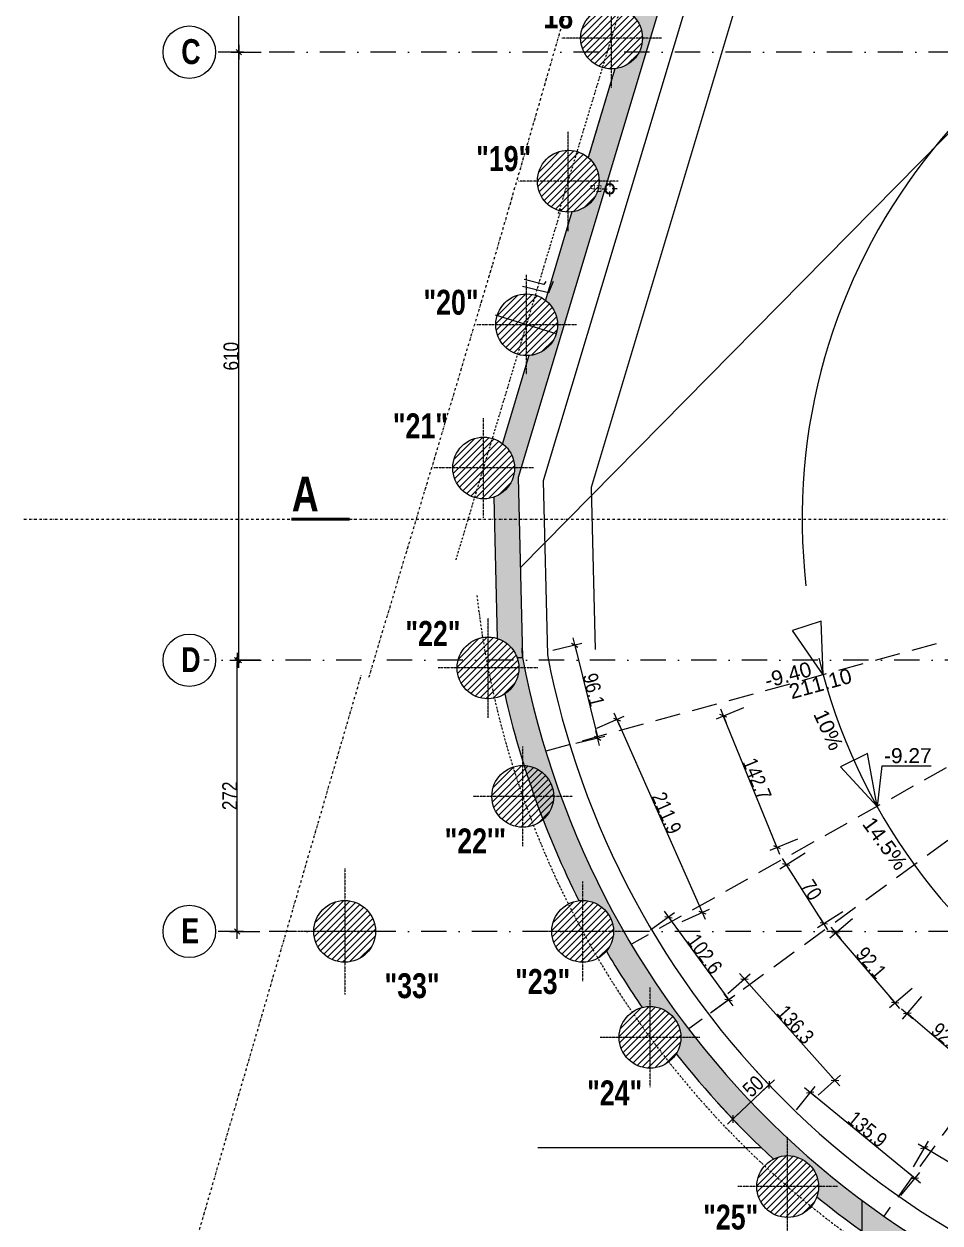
# Model space of a CAD drawing. Header units: metres. Extents: x 24213 to 30440, y -147416 to -143216.
# Drawn here: x 26845 to 27764, y -146592 to -145389 of the extents above; entities that cross this region are included whole.
import ezdxf
from ezdxf.enums import TextEntityAlignment as Align

# ---------------------------------------------------------------- set-up
doc = ezdxf.new("R2010")
doc.units = ezdxf.units.M
doc.header["$PDMODE"] = 65
for name, pattern in [('CACHEx2', [19.05, 12.7, -6.35]), ('INTERROMPU2', [9.525, 6.35, -3.175]), ('TIRETPTX2', [50.8, 25.4, -12.7, 0, -12.7])]:
    doc.linetypes.add(name, pattern=pattern)
for name, color, linetype in [('01_cote_gen', 4, 'Continuous'), ('01_isolant ext', 2, 'TIRETPTX2'), ('01_linteaux', 3, 'Continuous'), ('01_murs_coup', 5, 'Continuous'), ('01_murs_sup', 2, 'INTERROMPU2'), ('01_poch_murs', 251, 'Continuous'), ('01_texte', 230, 'Continuous'), ('AA_COTES', 2, 'Continuous')]:
    doc.layers.add(name, color=color, linetype=linetype)
for name, color, linetype, lineweight in [('01_PIEUX', 5, 'Continuous', 60), ('B Général', 7, 'Continuous', 5), ('C ANNOTATIONS-prestations', 7, 'Continuous', 5)]:
    doc.layers.add(name, color=color, linetype=linetype, lineweight=lineweight)
doc.styles.add('Eurostile', font='')
doc.styles.add('impact', font='impact.ttf')
doc.styles.add('MATTE_TXT', font='arial.ttf')
doc.styles.add('STYLE2', font='ARIALN.TTF')
doc.styles.get('Eurostile').set_extended_font_data('Eurostile')
doc.dimstyles.new('JB50', dxfattribs={"dimscale": 0.1, "dimtxt": 150, "dimasz": 15, "dimexe": 0.1, "dimexo": 0.1, "dimgap": 0.09, "dimtad": 1, "dimdec": 1, "dimdsep": 46, "dimtxsty": 'STYLE2', "dimblk1": 'BOND_G', "dimblk2": 'BOND_D', "dimsah": 1, "dimcen": 1.5, "dimdle": 0.01, "dimse1": 1, "dimse2": 1, "dimclrd": 4, "dimclre": 2, "dimclrt": 6, "dimazin": 2, "dimtfac": 2.333333, "dimtdec": 1, "dimtix": 1, "dimtmove": 2, "dimatfit": 3, "dimldrblk": 'BOND_G', "dimfxl": 1, "dimtolj": 1, "dimtzin": 0, "dimarcsym": 0})

# ---------------------------------------------------------------- blocks, each defined once
blk = doc.blocks.new('BOND_G')
at = {"layer": 'AA_COTES', "color": 0}
for p, q in [((0, -5), (0, 15)), ((5, 0), (-5, 0)), ((1.77, 1.77), (-1.77, -1.77))]:
    blk.add_line(p, q, dxfattribs=at)
blk = doc.blocks.new('BOND_D')
at = {"layer": 'AA_COTES', "color": 0}
for p, q in [((5, 0), (-5, 0)), ((-1.77, -1.77), (1.77, 1.77)), ((0, 5), (0, -15))]:
    blk.add_line(p, q, dxfattribs=at)
blk = doc.blocks.new('*D89')
at = {"layer": '01_cote_gen', "color": 4, "lineweight": -2, "ltscale": 3, "transparency": 16777216}
blk.add_line((27058.6, -146298), (27058.6, -146029), dxfattribs=at)
at = {"layer": 'DEFPOINTS', "color": 0, "lineweight": 0, "ltscale": 3, "transparency": 16777216}
for p in [(27058.6, -146027.5), (27073.5, -146027.5), (27066.3, -146299.5)]:
    blk.add_point(p, dxfattribs=at)
at = {"layer": '01_cote_gen', "color": 4, "lineweight": -2, "ltscale": 3, "transparency": 16777216, "xscale": 1.5, "yscale": 1.5, "zscale": 1.5}
for name, p, rotation in [('BOND_D', (27058.6, -146027.5), 90), ('BOND_G', (27058.6, -146299.5), 270)]:
    blk.add_blockref(name, p, dxfattribs=dict(at, rotation=rotation))
at = {"layer": '01_cote_gen', "color": 6, "ltscale": 3, "transparency": 16777216, "insert": (27051, -146163.5), "char_height": 15, "attachment_point": 5, "rotation": 90, "style": 'STYLE2'}
blk.add_mtext('\\A1;272', dxfattribs=at)
blk = doc.blocks.new('*D90')
at = {"layer": '01_cote_gen', "color": 4, "lineweight": -2, "ltscale": 3, "transparency": 16777216}
blk.add_line((27060.1, -146026), (27060.1, -145419), dxfattribs=at)
at = {"layer": 'DEFPOINTS', "color": 0, "lineweight": 0, "ltscale": 3, "transparency": 16777216}
for p in [(27060.1, -145417.5), (27060.1, -145417.5), (27073.5, -146027.5)]:
    blk.add_point(p, dxfattribs=at)
at = {"layer": '01_cote_gen', "color": 4, "lineweight": -2, "ltscale": 3, "transparency": 16777216, "xscale": 1.5, "yscale": 1.5, "zscale": 1.5}
for name, p, rotation in [('BOND_D', (27060.1, -145417.5), 90), ('BOND_G', (27060.1, -146027.5), 270)]:
    blk.add_blockref(name, p, dxfattribs=dict(at, rotation=rotation))
at = {"layer": '01_cote_gen', "color": 6, "ltscale": 3, "transparency": 16777216, "insert": (27052.4, -145722.5), "char_height": 15, "attachment_point": 5, "rotation": 90, "style": 'STYLE2'}
blk.add_mtext('\\A1;610', dxfattribs=at)
blk = doc.blocks.new('*D91')
at = {"layer": '01_cote_gen', "color": 4, "lineweight": -2, "ltscale": 3, "transparency": 16777216}
blk.add_line((27060.1, -145416), (27060.1, -145271), dxfattribs=at)
at = {"layer": 'DEFPOINTS', "color": 0, "lineweight": 0, "ltscale": 3, "transparency": 16777216}
for p in [(27060.1, -145269.5), (27085.1, -145269.5), (27060.1, -145417.5)]:
    blk.add_point(p, dxfattribs=at)
at = {"layer": '01_cote_gen', "color": 4, "lineweight": -2, "ltscale": 3, "transparency": 16777216, "xscale": 1.5, "yscale": 1.5, "zscale": 1.5}
for name, p, rotation in [('BOND_D', (27060.1, -145269.5), 90), ('BOND_G', (27060.1, -145417.5), 270)]:
    blk.add_blockref(name, p, dxfattribs=dict(at, rotation=rotation))
at = {"layer": '01_cote_gen', "color": 6, "ltscale": 3, "transparency": 16777216, "insert": (27052.4, -145343.5), "char_height": 15, "attachment_point": 5, "rotation": 90, "style": 'STYLE2'}
blk.add_mtext('\\A1;148', dxfattribs=at)
blk = doc.blocks.new('EP')
at = {"layer": 'B Général', "color": 7, "linetype": 'Continuous', "lineweight": 5}
for p, q in [((-7.5, 0), (-2.5, 0)), ((0, 7.5), (0, 2.5)), ((7.5, 0), (2.5, 0)), ((0, -7.5), (0, -2.5))]:
    blk.add_line(p, q, dxfattribs=at)
at = {"layer": 'B Général', "color": 7, "linetype": 'Continuous', "lineweight": 5, "flags": 128}
for points in [[(-5, 0, -1), (5, 0, -1)], [(-4.3, 0, -1), (4.3, 0, -1)]]:
    blk.add_lwpolyline(points, format="xyb", close=True, dxfattribs=at)
at = {"layer": 'C ANNOTATIONS-prestations', "insert": (7.5, 4), "char_height": 7.05, "attachment_point": 1, "line_spacing_factor": 0.895453, "style": 'Eurostile'}
blk.add_mtext('EP', dxfattribs=at)
blk = doc.blocks.new('*D36')
at = {"layer": '01_cote_gen', "color": 4, "lineweight": -2, "ltscale": 3, "transparency": 16777216}
blk.add_line((27591.2, -146454.5), (27557, -146486.8), dxfattribs=at)
at = {"layer": 'DEFPOINTS', "color": 0, "lineweight": 0, "ltscale": 3, "transparency": 16777216}
for p in [(27589.5, -146450.6), (27553.2, -146484.9), (27555.9, -146487.8)]:
    blk.add_point(p, dxfattribs=at)
at = {"layer": '01_cote_gen', "color": 4, "lineweight": -2, "ltscale": 3, "transparency": 16777216, "xscale": 1.5, "yscale": 1.5, "zscale": 1.5}
for name, p, rotation in [('BOND_G', (27592.3, -146453.5), 43.3845132134963), ('BOND_D', (27555.9, -146487.8), 223.3845132134963)]:
    blk.add_blockref(name, p, dxfattribs=dict(at, rotation=rotation))
at = {"layer": '01_cote_gen', "color": 6, "ltscale": 3, "transparency": 16777216, "insert": (27576.4, -146454.9), "char_height": 15, "attachment_point": 5, "rotation": 43.3845, "style": 'STYLE2'}
blk.add_mtext('\\A1;50', dxfattribs=at)
blk = doc.blocks.new('*D235')
at = {"layer": '01_cote_gen', "color": 4, "lineweight": -2, "transparency": 16777216}
blk.add_line((27800.2, -146441.2), (27732.1, -146383), dxfattribs=at)
at = {"layer": 'DEFPOINTS', "color": 0, "lineweight": 0, "transparency": 16777216}
for p in [(27798.3, -146303.1), (27868.7, -146363.3), (27731, -146382)]:
    blk.add_point(p, dxfattribs=at)
at = {"layer": '01_cote_gen', "color": 4, "lineweight": -2, "transparency": 16777216, "xscale": 1.5, "yscale": 1.5, "zscale": 1.5}
for name, p, rotation in [('BOND_D', (27731, -146382), 139.5035253965985), ('BOND_G', (27801.4, -146442.1), 319.5035253965985)]:
    blk.add_blockref(name, p, dxfattribs=dict(at, rotation=rotation))
at = {"layer": '01_cote_gen', "color": 6, "lineweight": 0, "transparency": 16777216, "insert": (27771.1, -146406.3), "char_height": 15, "attachment_point": 5, "rotation": 319.5035, "style": 'STYLE2'}
blk.add_mtext('\\A1;92.6', dxfattribs=at)
blk = doc.blocks.new('*D236')
at = {"layer": '01_cote_gen', "color": 4, "lineweight": -2, "transparency": 16777216}
blk.add_line((27717.8, -146370), (27659.9, -146302.3), dxfattribs=at)
at = {"layer": 'DEFPOINTS', "color": 0, "lineweight": 0, "transparency": 16777216}
for p in [(27738.5, -146233.1), (27659, -146301.1), (27798.3, -146303.1)]:
    blk.add_point(p, dxfattribs=at)
at = {"layer": '01_cote_gen', "color": 4, "lineweight": -2, "transparency": 16777216, "xscale": 1.5, "yscale": 1.5, "zscale": 1.5}
for name, p, rotation in [('BOND_D', (27659, -146301.1), 130.527485854272), ('BOND_G', (27718.8, -146371.1), 310.527485854272)]:
    blk.add_blockref(name, p, dxfattribs=dict(at, rotation=rotation))
at = {"layer": '01_cote_gen', "color": 6, "lineweight": 0, "transparency": 16777216, "insert": (27694.7, -146331.1), "char_height": 15, "attachment_point": 5, "rotation": 310.5275, "style": 'STYLE2'}
blk.add_mtext('\\A1;92.1', dxfattribs=at)
blk = doc.blocks.new('*D237')
at = {"layer": '01_cote_gen', "color": 4, "lineweight": -2, "transparency": 16777216}
blk.add_line((27646.4, -146290.3), (27610.3, -146233.9), dxfattribs=at)
at = {"layer": 'DEFPOINTS', "color": 0, "lineweight": 0, "transparency": 16777216}
for p in [(27700.7, -146174.2), (27609.5, -146232.7), (27738.5, -146233.1)]:
    blk.add_point(p, dxfattribs=at)
at = {"layer": '01_cote_gen', "color": 4, "lineweight": -2, "transparency": 16777216, "xscale": 1.5, "yscale": 1.5, "zscale": 1.5}
for name, p, rotation in [('BOND_D', (27609.5, -146232.7), 122.6505637170997), ('BOND_G', (27647.2, -146291.6), 302.6505637170998)]:
    blk.add_blockref(name, p, dxfattribs=dict(at, rotation=rotation))
at = {"layer": '01_cote_gen', "color": 6, "lineweight": 0, "transparency": 16777216, "insert": (27634.8, -146258), "char_height": 15, "attachment_point": 5, "rotation": 302.6506, "style": 'STYLE2'}
blk.add_mtext('\\A1;70', dxfattribs=at)
blk = doc.blocks.new('*D238')
at = {"layer": '01_cote_gen', "color": 4, "lineweight": -2, "transparency": 16777216}
blk.add_line((27599.8, -146214), (27546.8, -146084.7), dxfattribs=at)
at = {"layer": 'DEFPOINTS', "color": 0, "lineweight": 0, "transparency": 16777216}
for p in [(27646.6, -146042.1), (27546.3, -146083.3), (27700.7, -146174.2)]:
    blk.add_point(p, dxfattribs=at)
at = {"layer": '01_cote_gen', "color": 4, "lineweight": -2, "transparency": 16777216, "xscale": 1.5, "yscale": 1.5, "zscale": 1.5}
for name, p, rotation in [('BOND_D', (27546.3, -146083.3), 112.3026607526331), ('BOND_G', (27600.4, -146215.3), 292.3026607526332)]:
    blk.add_blockref(name, p, dxfattribs=dict(at, rotation=rotation))
at = {"layer": '01_cote_gen', "color": 6, "lineweight": 0, "transparency": 16777216, "insert": (27580.3, -146146.5), "char_height": 15, "attachment_point": 5, "rotation": 292.3027, "style": 'STYLE2'}
blk.add_mtext('\\A1;142.7', dxfattribs=at)
blk = doc.blocks.new('*D219')
at = {"layer": '01_cote_gen', "color": 4, "lineweight": -2, "transparency": 16777216}
blk.add_line((27397.6, -146013.8), (27420, -146104.2), dxfattribs=at)
at = {"layer": 'DEFPOINTS', "color": 0, "lineweight": 0, "transparency": 16777216}
for p in [(27345.2, -146025.3), (27420.3, -146105.7), (27368.3, -146118.6)]:
    blk.add_point(p, dxfattribs=at)
at = {"layer": '01_cote_gen', "color": 4, "lineweight": -2, "transparency": 16777216, "xscale": 1.5, "yscale": 1.5, "zscale": 1.5}
for name, p, rotation in [('BOND_G', (27397.2, -146012.4), 103.9109634023192), ('BOND_D', (27420.3, -146105.7), 283.9109634023192)]:
    blk.add_blockref(name, p, dxfattribs=dict(at, rotation=rotation))
at = {"layer": '01_cote_gen', "color": 6, "lineweight": 0, "transparency": 16777216, "insert": (27416.2, -146057.2), "char_height": 15, "attachment_point": 5, "rotation": 283.911, "style": 'STYLE2'}
blk.add_mtext('\\A1;96.1', dxfattribs=at)
blk = doc.blocks.new('*D220')
at = {"layer": '01_cote_gen', "color": 4, "lineweight": -2, "transparency": 16777216}
blk.add_line((27440.2, -146088.4), (27524.8, -146279.4), dxfattribs=at)
at = {"layer": 'DEFPOINTS', "color": 0, "lineweight": 0, "transparency": 16777216}
for p in [(27368.3, -146118.6), (27525.4, -146280.7), (27454.1, -146312.3)]:
    blk.add_point(p, dxfattribs=at)
at = {"layer": '01_cote_gen', "color": 4, "lineweight": -2, "transparency": 16777216, "xscale": 1.5, "yscale": 1.5, "zscale": 1.5}
for name, p, rotation in [('BOND_G', (27439.6, -146087), 113.8883812305914), ('BOND_D', (27525.4, -146280.7), 293.8883812305914)]:
    blk.add_blockref(name, p, dxfattribs=dict(at, rotation=rotation))
at = {"layer": '01_cote_gen', "color": 6, "lineweight": 0, "transparency": 16777216, "insert": (27489.5, -146180.8), "char_height": 15, "attachment_point": 5, "rotation": 293.8884, "style": 'STYLE2'}
blk.add_mtext('\\A1;211.9', dxfattribs=at)
blk = doc.blocks.new('*D221')
at = {"layer": '01_cote_gen', "color": 4, "lineweight": -2, "transparency": 16777216}
blk.add_line((27492.2, -146286.5), (27550.8, -146367), dxfattribs=at)
at = {"layer": 'DEFPOINTS', "color": 0, "lineweight": 0, "transparency": 16777216}
for p in [(27454.1, -146312.3), (27551.7, -146368.2), (27514.4, -146395.3)]:
    blk.add_point(p, dxfattribs=at)
at = {"layer": '01_cote_gen', "color": 4, "lineweight": -2, "transparency": 16777216, "xscale": 1.5, "yscale": 1.5, "zscale": 1.5}
for name, p, rotation in [('BOND_G', (27491.4, -146285.2), 126), ('BOND_D', (27551.7, -146368.2), 306)]:
    blk.add_blockref(name, p, dxfattribs=dict(at, rotation=rotation))
at = {"layer": '01_cote_gen', "color": 6, "lineweight": 0, "transparency": 16777216, "insert": (27527.7, -146322.2), "char_height": 15, "attachment_point": 5, "rotation": 306, "style": 'STYLE2'}
blk.add_mtext('\\A1;102.6', dxfattribs=at)
blk = doc.blocks.new('*D222')
at = {"layer": '01_cote_gen', "color": 4, "lineweight": -2, "transparency": 16777216}
blk.add_line((27568.6, -146348.4), (27657.4, -146447.8), dxfattribs=at)
at = {"layer": 'DEFPOINTS', "color": 0, "lineweight": 0, "transparency": 16777216}
for p in [(27511.6, -146397.3), (27658.4, -146448.9), (27602.5, -146498.9)]:
    blk.add_point(p, dxfattribs=at)
at = {"layer": '01_cote_gen', "color": 4, "lineweight": -2, "transparency": 16777216, "xscale": 1.5, "yscale": 1.5, "zscale": 1.5}
for name, p, rotation in [('BOND_G', (27567.6, -146347.3), 131.8088286279151), ('BOND_D', (27658.4, -146448.9), 311.8088286279151)]:
    blk.add_blockref(name, p, dxfattribs=dict(at, rotation=rotation))
at = {"layer": '01_cote_gen', "color": 6, "lineweight": 0, "transparency": 16777216, "insert": (27618.7, -146393), "char_height": 15, "attachment_point": 5, "rotation": 311.8088, "style": 'STYLE2'}
blk.add_mtext('\\A1;136.3', dxfattribs=at)
blk = doc.blocks.new('*D223')
at = {"layer": '01_cote_gen', "color": 4, "lineweight": -2, "transparency": 16777216}
blk.add_line((27634.8, -146461.9), (27737.5, -146546.2), dxfattribs=at)
at = {"layer": 'DEFPOINTS', "color": 0, "lineweight": 0, "transparency": 16777216}
for p in [(27602.5, -146498.9), (27738.6, -146547.2), (27707.5, -146585.1)]:
    blk.add_point(p, dxfattribs=at)
at = {"layer": '01_cote_gen', "color": 4, "lineweight": -2, "transparency": 16777216, "xscale": 1.5, "yscale": 1.5, "zscale": 1.5}
for name, p, rotation in [('BOND_G', (27633.6, -146461), 140.6178150118741), ('BOND_D', (27738.6, -146547.2), 320.6178150118741)]:
    blk.add_blockref(name, p, dxfattribs=dict(at, rotation=rotation))
at = {"layer": '01_cote_gen', "color": 6, "lineweight": 0, "transparency": 16777216, "insert": (27691, -146498.1), "char_height": 15, "attachment_point": 5, "rotation": 320.6178, "style": 'STYLE2'}
blk.add_mtext('\\A1;135.9', dxfattribs=at)
blk = doc.blocks.new('*D224')
at = {"layer": '01_cote_gen', "color": 4, "lineweight": -2, "transparency": 16777216}
blk.add_line((27749.5, -146517), (27863.5, -146584.5), dxfattribs=at)
at = {"layer": 'DEFPOINTS', "color": 0, "lineweight": 0, "transparency": 16777216}
for p in [(27707.5, -146585.1), (27864.8, -146585.2), (27824.1, -146654.1)]:
    blk.add_point(p, dxfattribs=at)
at = {"layer": '01_cote_gen', "color": 4, "lineweight": -2, "transparency": 16777216, "xscale": 1.5, "yscale": 1.5, "zscale": 1.5}
for name, p, rotation in [('BOND_G', (27748.2, -146516.3), 149.3992875574409), ('BOND_D', (27864.8, -146585.2), 329.3992875574409)]:
    blk.add_blockref(name, p, dxfattribs=dict(at, rotation=rotation))
at = {"layer": '01_cote_gen', "color": 6, "lineweight": 0, "transparency": 16777216, "insert": (27810.4, -146544.2), "char_height": 15, "attachment_point": 5, "rotation": 329.3993, "style": 'STYLE2'}
blk.add_mtext('\\A1;135.5', dxfattribs=at)

msp = doc.modelspace()

# ---------------------------------------------------------------- hatches: boundary and pattern name
at = {"layer": '01_poch_murs', "ltscale": 3}
h = msp.add_hatch(color=256, dxfattribs=at)
h.dxf.hatch_style = 1
h.paths.add_polyline_path([(27341.51, -145885.88), (27316.51, -145885.88), (27319.4, -146005.59, -0.2401934), (27339.58, -146025.23), (27344.97, -146025.23, -0.0001524), (27344.87, -146024.7)])
h.paths.add_polyline_path([(27340.51, -145844.27), (27343.41, -145834.62), (27336.82, -145834.62, -0.3194979), (27315.98, -145863.9), (27316.51, -145885.88), (27341.51, -145885.88)])
h.paths.add_polyline_path([(27386.56, -145690.95), (27379.97, -145690.95, -0.3935894), (27351.17, -145721.87), (27324.69, -145810.02, -0.2331529), (27336.82, -145834.62), (27343.41, -145834.62)])
h.paths.add_polyline_path([(27469.39, -145415.23), (27462.82, -145415.23, -0.2738205), (27437.52, -145434.14), (27410.79, -145523.22, -0.220612), (27421.76, -145546.89), (27429.84, -145546.89)])
h.paths.add_polyline_path([(27429.84, -145546.89), (27421.76, -145546.89, -0.3797029), (27394.45, -145577.67), (27367.84, -145666.35, -0.2332342), (27379.97, -145690.95), (27386.56, -145690.95)])
h.paths.add_polyline_path([(27472.97, -145403.31), (27465.2, -145403.31, -0.098973), (27462.82, -145415.23), (27469.39, -145415.23)])
h.paths.add_polyline_path([(27513.84, -145267.23), (27507.72, -145267.23, -0.3180508), (27480.58, -145290.6), (27453.94, -145379.41, -0.2237955), (27465.2, -145403.31), (27472.97, -145403.31)])
h.paths.add_polyline_path([(27559.22, -145116.17), (27552.08, -145116.17, -0.3901), (27523.65, -145147.06), (27497.09, -145235.6, -0.2269671), (27508.64, -145259.74), (27516.09, -145259.74)])
h.paths.add_polyline_path([(27516.09, -145259.74), (27508.64, -145259.74, -0.0610813), (27507.72, -145267.23), (27513.84, -145267.23)])
h.paths.add_polyline_path([(27591.03, -145010.27), (27584.13, -145010.27, -0.3926444), (27555.42, -145041.18), (27540.24, -145091.8, -0.2301276), (27552.08, -145116.17), (27559.22, -145116.17)])
at = {"layer": '01_poch_murs'}
h = msp.add_hatch(dxfattribs=at)
h.set_pattern_fill('ANSI31', color=256, scale=1.5)
h.set_pattern_definition([(45, (9225.5103, -136700.046), (-3.367596, 3.367596), [])])
h.paths.add_polyline_path([(27434.2, -145372.31, 0.4142136), (27403.2, -145403.31), (27434.2, -145403.31)])
h.paths.add_polyline_path([(27434.2, -145403.31), (27403.2, -145403.31, 0.4142136), (27434.2, -145434.31)])
h.paths.add_polyline_path([(27434.2, -145372.31), (27434.2, -145403.31), (27465.2, -145403.31, 0.4142136)])
h.paths.add_polyline_path([(27465.2, -145403.31), (27434.2, -145403.31), (27434.2, -145434.31, 0.4142136)])
h = msp.add_hatch(dxfattribs=at)
h.set_pattern_fill('ANSI31', color=256, scale=1.5)
h.set_pattern_definition([(45, (9182.07, -136843.618), (-3.367596, 3.367596), [])])
h.paths.add_polyline_path([(27390.76, -145515.89, 0.4142136), (27359.76, -145546.89), (27390.76, -145546.89)])
h.paths.add_polyline_path([(27390.76, -145546.89), (27359.76, -145546.89, 0.4142136), (27390.76, -145577.89)])
h.paths.add_polyline_path([(27390.76, -145515.89), (27390.76, -145546.89), (27421.76, -145546.89, 0.4142136)])
h.paths.add_polyline_path([(27421.76, -145546.89), (27390.76, -145546.89), (27390.76, -145577.89, 0.4142136)])
h = msp.add_hatch(dxfattribs=at)
h.set_pattern_fill('ANSI31', color=256, scale=1.5)
h.set_pattern_definition([(45, (9140.2823, -136987.681), (-3.367596, 3.367596), [])])
h.paths.add_polyline_path([(27348.97, -145659.95, 0.4142136), (27317.97, -145690.95), (27348.97, -145690.95)])
h.paths.add_polyline_path([(27348.97, -145690.95), (27317.97, -145690.95, 0.4142136), (27348.97, -145721.95)])
h.paths.add_polyline_path([(27348.97, -145659.95), (27348.97, -145690.95), (27379.97, -145690.95, 0.4142136)])
h.paths.add_polyline_path([(27379.97, -145690.95), (27348.97, -145690.95), (27348.97, -145721.95, 0.4142136)])
h = msp.add_hatch(dxfattribs=at)
h.set_pattern_fill('ANSI31', color=256, scale=1.5)
h.set_pattern_definition([(45, (9097.126, -137131.3484), (-3.367596, 3.367596), [])])
h.paths.add_polyline_path([(27305.82, -145803.62, 0.4142136), (27274.82, -145834.62), (27305.82, -145834.62)])
h.paths.add_polyline_path([(27305.82, -145834.62), (27274.82, -145834.62, 0.4142136), (27305.82, -145865.62)])
h.paths.add_polyline_path([(27305.82, -145803.62), (27305.82, -145834.62), (27336.82, -145834.62, 0.4142136)])
h.paths.add_polyline_path([(27336.82, -145834.62), (27305.82, -145834.62), (27305.82, -145865.62, 0.4142136)])
h = msp.add_hatch(dxfattribs=at)
h.set_pattern_fill('ANSI31', color=256, scale=1.5)
h.set_pattern_definition([(45, (9101.5397, -137331.9385), (-3.367596, 3.367596), [])])
h.paths.add_polyline_path([(27310.23, -146004.21, 0.4142136), (27279.23, -146035.21), (27310.23, -146035.21)])
h.paths.add_polyline_path([(27310.23, -146035.21), (27279.23, -146035.21, 0.4142136), (27310.23, -146066.21)])
h.paths.add_polyline_path([(27310.23, -146004.21), (27310.23, -146035.21), (27341.23, -146035.21, 0.4142136)])
h.paths.add_polyline_path([(27341.23, -146035.21), (27310.23, -146035.21), (27310.23, -146066.21, 0.4142136)])
at = {"layer": '01_poch_murs', "ltscale": 3}
h = msp.add_hatch(color=256, dxfattribs=at)
h.dxf.hatch_style = 1
h.paths.add_polyline_path([(28526.22, -146715.48), (28526.22, -146688.83, -0.0898896), (28215.27, -146745.19), (28215.27, -146770.19, 0.0452602), (28379.19, -146755.32, -0.6784921), (28435.51, -146743.17, 0.0260462)])
h.paths.add_polyline_path([(28197.92, -146770.02, 0.004763), (28215.27, -146770.19), (28215.27, -146745.19, -0.0893124), (27906.23, -146689.54), (27906.23, -146702.34, -0.1300831), (27910.37, -146717.65, 0.0648347), (28140.38, -146767.1, -0.6784921)])
h.paths.add_polyline_path([(27445.14, -146297.23), (27436.13, -146297.23, -0.0184954), (27436.22, -146299.52, -0.1753609), (27429.04, -146319.36, 0.0183685), (27464.94, -146375.83, -0.4913803), (27503.79, -146405.82, -0.1403271), (27499.1, -146422.22, 0.0395373), (27596.65, -146527.94, -0.562063), (27641.9, -146555.47, -0.0842861), (27640.16, -146565.7, 0.0301172), (27729.21, -146629.68, -0.6241365), (27779.24, -146654.15, -0.0381852), (27778.88, -146658.86, 0.0237593), (27856.72, -146696.66, -0.5039318), (27906.23, -146702.34), (27906.23, -146689.54, -0.1761229)])
h.paths.add_polyline_path([(27344.97, -146025.23), (27339.58, -146025.23, -0.0820807), (27341.23, -146035.21, -0.2553953), (27326.98, -146061.3, 0.0607162), (27401.53, -146268.74, -0.4275821), (27436.13, -146297.23), (27445.14, -146297.23, -0.0823425)])
at = {"layer": '01_poch_murs'}
h = msp.add_hatch(dxfattribs=at)
h.set_pattern_fill('ANSI31', color=256, scale=1.5)
h.set_pattern_definition([(45, (9136.4347, -137460.7604), (-3.367596, 3.367596), [])])
h.paths.add_polyline_path([(27345.13, -146133.03, 0.4142136), (27314.13, -146164.03), (27345.13, -146164.03)])
h.paths.add_polyline_path([(27345.13, -146164.03), (27314.13, -146164.03, 0.4142136), (27345.13, -146195.03)])
h.paths.add_polyline_path([(27345.13, -146133.03), (27345.13, -146164.03), (27376.13, -146164.03, 0.4142136)])
h.paths.add_polyline_path([(27376.13, -146164.03), (27345.13, -146164.03), (27345.13, -146195.03, 0.4142136)])
h = msp.add_hatch(dxfattribs=at)
h.set_pattern_fill('ANSI31', color=256, scale=1.5)
h.set_pattern_definition([(45, (8957.709, -137596.255), (-3.367596, 3.367596), [])])
h.paths.add_polyline_path([(27166.4, -146268.52, 0.4142136), (27135.4, -146299.52), (27166.4, -146299.52)])
h.paths.add_polyline_path([(27166.4, -146299.52), (27135.4, -146299.52, 0.4142136), (27166.4, -146330.52)])
h.paths.add_polyline_path([(27166.4, -146268.52), (27166.4, -146299.52), (27197.4, -146299.52, 0.4142136)])
h.paths.add_polyline_path([(27197.4, -146299.52), (27166.4, -146299.52), (27166.4, -146330.52, 0.4142136)])
h = msp.add_hatch(dxfattribs=at)
h.set_pattern_fill('ANSI31', color=256, scale=1.5)
h.set_pattern_definition([(45, (9196.527, -137596.255), (-3.367596, 3.367596), [])])
h.paths.add_polyline_path([(27405.22, -146268.52, 0.4142136), (27374.22, -146299.52), (27405.22, -146299.52)])
h.paths.add_polyline_path([(27405.22, -146299.52), (27374.22, -146299.52, 0.4142136), (27405.22, -146330.52)])
h.paths.add_polyline_path([(27405.22, -146268.52), (27405.22, -146299.52), (27436.22, -146299.52, 0.4142136)])
h.paths.add_polyline_path([(27436.22, -146299.52), (27405.22, -146299.52), (27405.22, -146330.52, 0.4142136)])
h = msp.add_hatch(dxfattribs=at)
h.set_pattern_fill('ANSI31', color=256, scale=1.5)
h.set_pattern_definition([(45, (9264.0995, -137702.549), (-3.367596, 3.367596), [])])
h.paths.add_polyline_path([(27472.79, -146374.82, 0.4142136), (27441.79, -146405.82), (27472.79, -146405.82)])
h.paths.add_polyline_path([(27472.79, -146405.82), (27441.79, -146405.82, 0.4142136), (27472.79, -146436.82)])
h.paths.add_polyline_path([(27472.79, -146374.82), (27472.79, -146405.82), (27503.79, -146405.82, 0.4142136)])
h.paths.add_polyline_path([(27503.79, -146405.82), (27472.79, -146405.82), (27472.79, -146436.82, 0.4142136)])
h = msp.add_hatch(dxfattribs=at)
h.set_pattern_fill('ANSI31', color=256, scale=1.5)
h.set_pattern_definition([(45, (9402.2027, -137852.2024), (-3.367596, 3.367596), [])])
h.paths.add_polyline_path([(27610.9, -146524.47, 0.4142136), (27579.9, -146555.47), (27610.9, -146555.47)])
h.paths.add_polyline_path([(27610.9, -146555.47), (27579.9, -146555.47, 0.4142136), (27610.9, -146586.47)])
h.paths.add_polyline_path([(27610.9, -146524.47), (27610.9, -146555.47), (27641.9, -146555.47, 0.4142136)])
h.paths.add_polyline_path([(27641.9, -146555.47), (27610.9, -146555.47), (27610.9, -146586.47, 0.4142136)])

# ---------------------------------------------------------------- linework, layer by layer
at = {"layer": '01_cote_gen', "ltscale": 3}
msp.add_line((27378.64, -145699.93), (27317.65, -145681.48), dxfattribs=at)
at = {"layer": '01_cote_gen', "lineweight": 0}
for p, q in [((27584.83, -146516.8), (27360.17, -146516.8)), ((27685.27, -146569.18), (27685.27, -146756.9))]:
    msp.add_line(p, q, dxfattribs=at)
at = {"layer": '01_isolant ext'}
for p, q in [((29355.47, -145417.52), (27036.84, -145417.52)), ((29168.29, -146027.52), (27025, -146027.52)), ((29355.47, -146299.52), (27036.84, -146299.52))]:
    msp.add_line(p, q, dxfattribs=at)
at = {"layer": '01_linteaux', "linetype": 'TIRETPTX2', "ltscale": 0.07}
for p, q in [((27380.94, -145579.35), (27587.62, -144896.25)), ((27278.11, -145926.93), (27383.81, -145574.8))]:
    msp.add_line(p, q, dxfattribs=at)
at = {"layer": '01_linteaux'}
for p, q in [((27645.88, -144914.57), (27365.6, -145847.65)), ((27365.6, -145847.65), (27369.81, -146022.03))]:
    msp.add_line(p, q, dxfattribs=at)
at = {"layer": '01_linteaux', "linetype": 'TIRETPTX2', "ltscale": 0.01}
for p, q in [((27434.2, -145453.31), (27434.2, -145353.31)), ((27484.2, -145403.31), (27384.2, -145403.31)), ((27390.76, -145596.89), (27390.76, -145496.89)), ((27440.76, -145546.89), (27340.76, -145546.89)), ((27348.97, -145740.95), (27348.97, -145640.95)), ((27398.97, -145690.95), (27298.97, -145690.95)), ((27305.82, -145884.62), (27305.82, -145784.62)), ((27355.82, -145834.62), (27255.82, -145834.62)), ((27310.23, -146085.21), (27310.23, -145985.21)), ((27360.23, -146035.21), (27260.23, -146035.21)), ((27345.13, -146214.03), (27345.13, -146114.03)), ((27395.13, -146164.03), (27295.13, -146164.03)), ((27166.4, -146236.36), (27166.4, -146362.68)), ((27405.22, -146349.52), (27405.22, -146249.52)), ((27216.4, -146299.52), (27116.4, -146299.52)), ((27455.22, -146299.52), (27355.22, -146299.52)), ((27472.79, -146455.82), (27472.79, -146355.82)), ((27522.79, -146405.82), (27422.79, -146405.82)), ((27610.9, -146605.47), (27610.9, -146505.47)), ((27660.9, -146555.47), (27560.9, -146555.47))]:
    msp.add_line(p, q, dxfattribs=at)
at = {"layer": '01_linteaux', "linetype": 'TIRETPTX2', "ltscale": 0.07}
msp.add_arc((28215.27, -145859.19), 922, 186.43891, 326.07152, dxfattribs=at)
at = {"layer": '01_linteaux'}
msp.add_arc((28215.27, -145859.19), 861, 190.90223, 327.85467, dxfattribs=at)
at = {"layer": '01_linteaux', "color": 5, "linetype": 'TIRETPTX2', "ltscale": 0.1}
for points in [[(27315, -145630.21), (27407.02, -145312.75), (27499.03, -144995.29)], [(27303.51, -145668.52), (27309.26, -145649.36), (27315, -145630.21)], [(27190.74, -146044.64), (27247.13, -145856.58), (27303.51, -145668.52)], [(26875.61, -147095.9), (27029.34, -146569.12), (27183.08, -146042.34)]]:
    msp.add_open_spline(points, degree=2, dxfattribs=at)
at = {"layer": '01_murs_coup', "linetype": 'Continuous', "lineweight": 5}
for p, q in [((27622.12, -144906.78), (27340.51, -145844.27)), ((27437.52, -145434.14), (27410.79, -145523.22)), ((27394.45, -145577.67), (27367.84, -145666.35)), ((27351.17, -145721.87), (27324.69, -145810.02)), ((27340.51, -145844.27), (27344.87, -146024.7)), ((27315.98, -145863.9), (27319.4, -146005.59))]:
    msp.add_line(p, q, dxfattribs=at)
at = {"layer": '01_murs_coup', "linetype": 'TIRETPTX2', "lineweight": 5, "ltscale": 0.1}
msp.add_line((26844.53, -145885.88), (29168.29, -145885.88), dxfattribs=at)
at = {"layer": '01_murs_coup', "linetype": 'Continuous', "lineweight": 5}
for radius, start, end in [(886, 190.7667, 329.70605), (911, 192.81788, 206.71595), (911, 210.33993, 214.54921), (911, 218.17319, 227.22976), (911, 230.85374, 237.75402)]:
    msp.add_arc((28215.27, -145859.19), radius, start, end, dxfattribs=at)
at = {"layer": '01_murs_sup', "ltscale": 0.05}
for p, q in [((27437.52, -145434.14), (27410.79, -145523.22)), ((27375.54, -145647.56), (27370.98, -145658.78))]:
    msp.add_line(p, q, dxfattribs=at)
at = {"layer": '01_PIEUX', "linetype": 'Continuous', "lineweight": 5}
for centre in [(27434.2, -145403.31), (27390.76, -145546.89), (27348.97, -145690.95), (27305.82, -145834.62), (27310.23, -146035.21), (27345.13, -146164.03), (27166.4, -146299.52), (27405.22, -146299.52), (27472.79, -146405.82), (27610.9, -146555.47)]:
    msp.add_circle(centre, 31, dxfattribs=at)
at = {"layer": '01_poch_murs', "linetype": 'CACHEx2', "lineweight": 5, "ltscale": 2}
for p, q in [((27906.89, -145970.66), (27368.31, -146118.56)), ((27936.28, -146042.29), (27454.12, -146312.31)), ((27956.59, -146074.02), (27511.62, -146397.31)), ((28027.4, -146144.81), (27707.5, -146585.12))]:
    msp.add_line(p, q, dxfattribs=at)
at = {"layer": '01_poch_murs', "ltscale": 3}
for q in [(27344.65, -146015.54), (27339.58, -146025.23)]:
    msp.add_line((27344.97, -146025.23), q, dxfattribs=at)
at = {"layer": '01_texte'}
for p, q in [((27691.43, -144929.5), (27413.68, -145854.12)), ((27941.69, -145327.23), (27342.69, -145934.49)), ((27413.68, -145854.12), (27417.62, -146016.83)), ((27644.44, -145988.17), (27615.9, -145997.68)), ((27646.56, -146042.15), (27644.44, -145988.17)), ((27646.56, -146042.15), (27615.9, -145997.68)), ((27691.04, -146121.06), (27664.12, -146134.48)), ((27700.73, -146174.2), (27691.04, -146121.06)), ((27700.73, -146174.2), (27664.12, -146134.48)), ((27705.35, -146133.27), (27700.73, -146174.2)), ((27705.35, -146133.27), (27754.85, -146133.27))]:
    msp.add_line(p, q, dxfattribs=at)
at = {"layer": '01_texte', "const_width": 3}
msp.add_lwpolyline([(27171.29, -145885.88), (27112.79, -145885.88)], dxfattribs=at)
at = {"layer": '01_texte'}
for centre in [(27010.5, -145417.52), (27010.5, -146027.52), (27010.5, -146299.52)]:
    msp.add_circle(centre, 26.34, dxfattribs=at)
msp.add_arc((28215.5, -145885.91), 590, 193.66138, 186.52425, dxfattribs=at)
at = {"layer": 'B Général', "color": 98, "linetype": 'Continuous', "lineweight": 13, "true_color": 0x004400}
for p, q in [((27370.98, -145658.78), (27344.84, -145652.45)), ((27366.29, -145650.44), (27346.49, -145645.65)), ((27368.19, -145647.56), (27366.29, -145650.44)), ((27375.54, -145647.56), (27370.98, -145658.78))]:
    msp.add_line(p, q, dxfattribs=at)

# ---------------------------------------------------------------- block references
at = {"layer": 'B Général', "color": 7, "xscale": -1}
msp.add_blockref('EP', (27432.32, -145554.63), dxfattribs=at)

# ---------------------------------------------------------------- texts
at = {"layer": '01_texte', "style": 'impact'}
for s, height, p in [('"18"', 25, (27380.73, -145401.22)), ('"19"', 25, (27325.96, -145544.21)), ('"20"', 25, (27273.12, -145688.38)), ('"21"', 25, (27242.38, -145812.36)), ('A', 35, (27126.81, -145888.74)), ('"22"', 25, (27254.93, -146020.64)), ('"22\'"', 25, (27297.51, -146228.75)), ('"33"', 25, (27233.99, -146373.98)), ('"23"', 25, (27365.11, -146369.79)), ('"24"', 25, (27437.33, -146481.54)), ('"25"', 25, (27553.82, -146606.13))]:
    msp.add_text(s, height=height, rotation=0, dxfattribs=at).set_placement(p, align=Align.BOTTOM_CENTER)
at = {"layer": '01_texte'}
for s, height, rotation, style, p in [('C', 25, 0, 'impact', (27002.4, -145429.43)), ('D', 25, 0, 'impact', (27002.4, -146039.43)), ('-9.40', 15, 15.3553, 'MATTE_TXT', (27590.19, -146055.67)), ('211.10', 15, 15.3553, 'MATTE_TXT', (27614.85, -146066.69)), ('10%%%', 15, 294.59473, 'MATTE_TXT', (27636.34, -146081.38)), ('14.5%%%', 15, 306.26355, 'MATTE_TXT', (27685.09, -146191.84)), ('E', 25, 0, 'impact', (27002.4, -146311.43))]:
    msp.add_text(s, height=height, rotation=rotation, dxfattribs=dict(at, style=style)).set_placement(p)
at = {"layer": '01_texte', "style": 'MATTE_TXT'}
msp.add_text('-9.27', height=15, dxfattribs=at).set_placement((27707.68, -146130.71))

# ---------------------------------------------------------------- dimensions: what is measured, and where the dimension line sits
at = {"layer": '01_cote_gen', "ltscale": 3}
for base, p1, p2, picture, middle in [((27060.1, -145269.52), (27060.1, -145417.52), (27085.1, -145269.52), '*D91', (27052.43, -145343.52)), ((27060.1, -145417.52), (27073.46, -146027.52), (27060.1, -145417.52), '*D90', (27052.43, -145722.52)), ((27058.56, -146027.52), (27066.35, -146299.52), (27073.46, -146027.52), '*D89', (27051.02, -146163.52))]:
    dim = msp.add_linear_dim(base=base, p1=p1, p2=p2, angle=90, dimstyle='JB50', dxfattribs=at)
    dim.commit()
    dim.dimension.update_dxf_attribs({"geometry": picture, "text_midpoint": middle})
at = {"layer": '01_cote_gen', "lineweight": 0}
for p1, p2, distance, picture, middle in [((27345.2, -146025.26), (27368.31, -146118.56), 53.61, '*D219', (27416.23, -146057.18)), ((27700.73, -146174.2), (27646.56, -146042.15), 108.42, '*D238', (27580.31, -146146.46)), ((27368.31, -146118.56), (27454.12, -146312.31), 77.93, '*D220', (27489.48, -146180.77)), ((27738.49, -146233.13), (27700.73, -146174.2), 108.37, '*D237', (27634.82, -146258)), ((27798.33, -146303.13), (27738.49, -146233.13), 104.62, '*D236', (27694.72, -146331.13)), ((27454.12, -146312.31), (27514.41, -146395.29), 46.04, '*D221', (27527.71, -146322.23)), ((27868.73, -146363.25), (27798.33, -146303.13), 103.74, '*D235', (27771.15, -146406.25)), ((27511.62, -146397.31), (27602.49, -146498.92), 75.05, '*D222', (27618.71, -146392.98)), ((27602.49, -146498.92), (27707.5, -146585.12), 49.09, '*D223', (27691.01, -146498.14)), ((27707.5, -146585.12), (27824.1, -146654.08), 79.98, '*D224', (27810.41, -146544.16))]:
    dim = msp.add_aligned_dim(p1=p1, p2=p2, distance=distance, dimstyle='JB50', dxfattribs=at)
    dim.commit()
    dim.dimension.update_dxf_attribs({"geometry": picture, "text_midpoint": middle})
at = {"layer": '01_cote_gen', "ltscale": 3}
dim = msp.add_linear_dim(base=(27555.94, -146487.85), p1=(27589.53, -146450.6), p2=(27553.2, -146484.95), angle=223.38451, dimstyle='JB50', dxfattribs=at)
dim.commit()
dim.dimension.update_dxf_attribs({"geometry": '*D36', "text_midpoint": (27576.4, -146454.88), "dimtype": 161})

doc.saveas('drawing.dxf')
